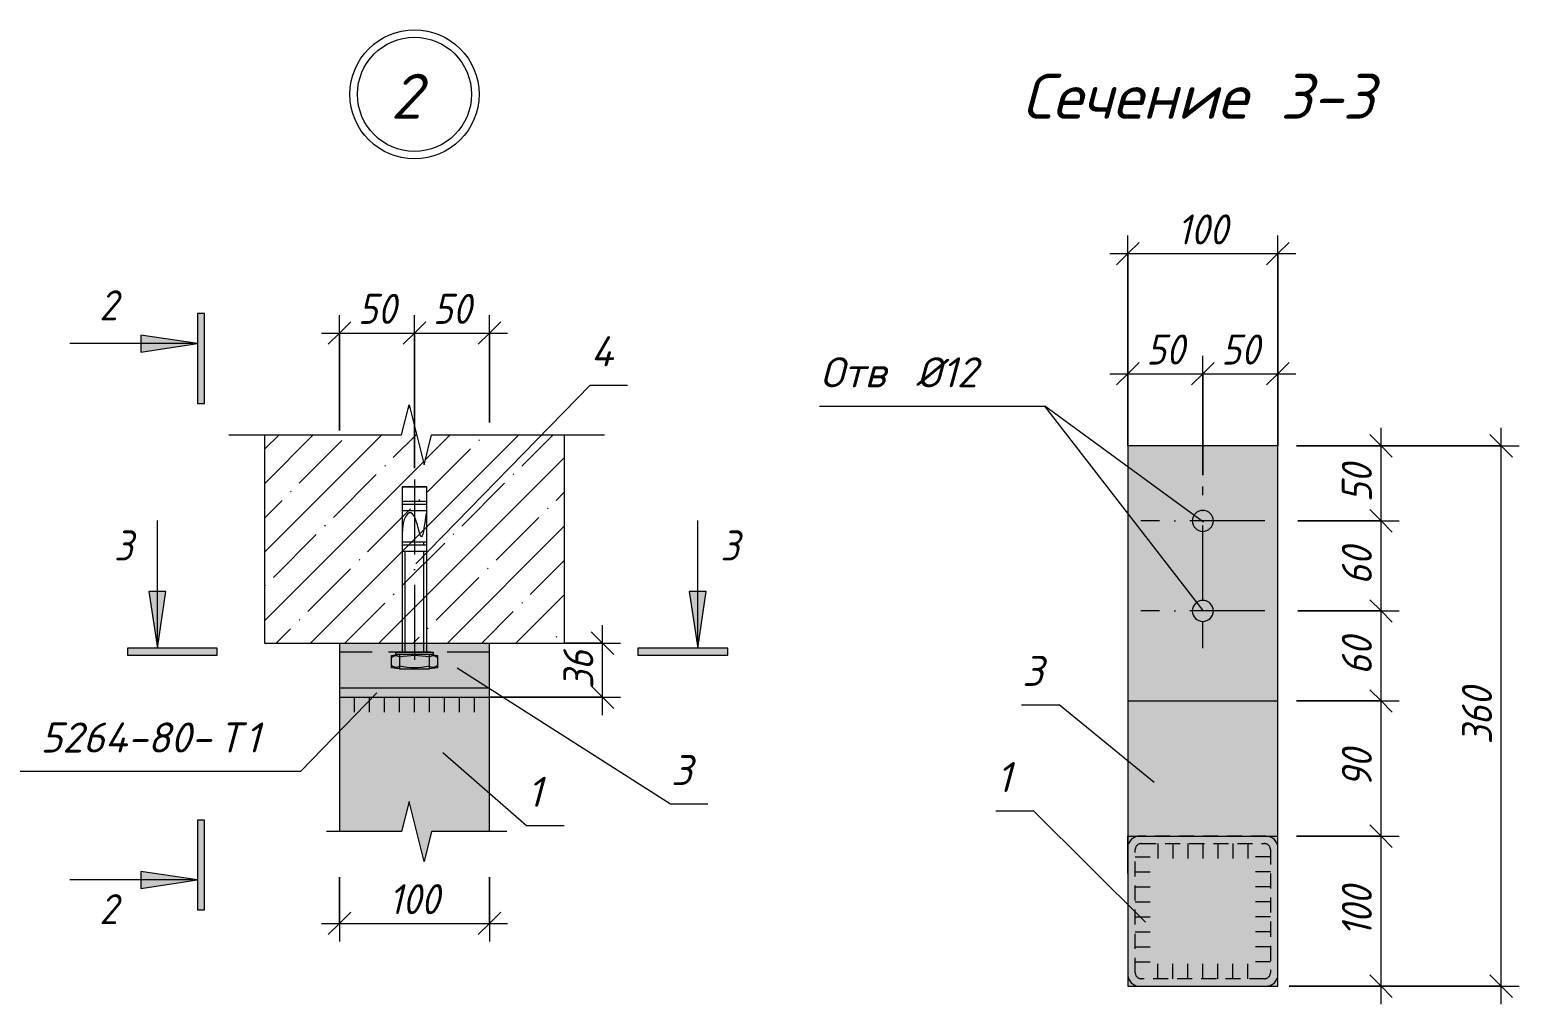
# Model space of a CAD drawing. Header units: millimetres. Extents: x 1214 to 43479, y -809 to 8550.
# Drawn here: x 37324 to 38316, y 2635 to 3285 of the extents above; entities that cross this region are included whole.
import ezdxf

# ---------------------------------------------------------------- set-up
doc = ezdxf.new("R2010")
doc.units = ezdxf.units.MM
for name, pattern in [('200_ШТРИХ_ш1п0_6_', [16, 10, -6]), ('50_200_ШТРИХ_1Т_ш5_п1_п1_', [70, 50, -10, 0, -10]), ('IMPORT-Невидимая', [39.122222, 28.222222, -10.9])]:
    doc.linetypes.add(name, pattern=pattern)
for name, color, linetype, lineweight in [('A-ANNO-DIMS', 7, 'Continuous', 9), ('A-ANNO-DIMS-10', 7, 'Continuous', 9), ('A-ANNO-NOTE', 7, 'Continuous', 9), ('A-DETL', 7, 'Continuous', 9), ('A-DETL-1', 7, '200_ШТРИХ_ш1п0_6_', 5), ('A-DETL-2', 7, 'Continuous', 5), ('A-DETL-3', 7, 'Continuous', 20), ('A-DETL-4', 7, 'IMPORT-Невидимая', 5), ('A-DETL-5', 7, '50_200_ШТРИХ_1Т_ш5_п1_п1_', 5), ('A-DETL-GENF', 7, 'Continuous', 9), ('A-DETL-GENF-2', 7, 'Continuous', 5), ('G-ANNO-TEXT', 7, 'Continuous', 9)]:
    doc.layers.add(name, color=color, linetype=linetype, lineweight=lineweight)
doc.layers.add('A-DETL-GENF-1', color=7, linetype='Continuous', lineweight=9, true_color=0xffffff)
doc.styles.add('ISOCPEUR_B_I', font='', dxfattribs={"height": 30})
doc.styles.add('ISOCPEUR_I_2', font='isocpeui.ttf', dxfattribs={"width": 0.9, "height": 20})
doc.styles.add('ISOCPEUR_I_6', font='isocpeui.ttf', dxfattribs={"height": 20})
doc.styles.get('ISOCPEUR_B_I').set_extended_font_data('ISOCPEUR', italic=True, bold=True)
doc.dimstyles.new('ISO-2_0_0_9К_СРЕДНИЙ_1', dxfattribs={"dimscale": 304.8, "dimtxt": 19.919624, "dimasz": 0.049213, "dimexe": 0.03937, "dimexo": 0, "dimgap": 0, "dimtad": 1, "dimdec": 0, "dimzin": 0, "dimdsep": 46, "dimtxsty": 'ISOCPEUR_I_2', "dimblk1": 'OBLIQUE', "dimblk2": 'OBLIQUE', "dimsah": 1, "dimcen": 0.09, "dimdle": 0.03937, "dimazin": 0, "dimtfac": 1, "dimtdec": 4, "dimtix": 1, "dimtmove": 0, "dimatfit": 3, "dimfxl": 1, "dimtvp": 1, "dimtolj": 1, "dimtzin": 0, "dimarcsym": 2})

# ---------------------------------------------------------------- blocks, each defined once
blk = doc.blocks.new('DET_Линия разрыва - Линия разрыва-17294162-АР1_Фахверк_Труба 100_Узлы')
at = {"layer": 'A-DETL-GENF-2'}
for p, q in [((-5, 20), (-10, 0)), ((5, -20), (-5, 20)), ((-10, 0), (-60, 0)), ((10, 0), (5, -20)), ((60, 0), (10, 0))]:
    blk.add_line(p, q, dxfattribs=at)
blk = doc.blocks.new('DET_Линия разрыва - Линия разрыва-17294163-АР1_Фахверк_Труба 100_Узлы')
at = {"layer": 'A-DETL-GENF-2'}
for p, q in [((-5, 20), (-10, 0)), ((5, -20), (-5, 20)), ((-10, 0), (-125, 0)), ((10, 0), (5, -20)), ((125, 0), (10, 0))]:
    blk.add_line(p, q, dxfattribs=at)
blk = doc.blocks.new('DIMBLOCK188-АР1_Фахверк_Труба 100_Узлы')
at = {"layer": 'A-ANNO-DIMS-10'}
for p, q in [((38055.53, 3014.9), (38055.53, 3067.46)), ((38105.53, 2987.9), (38105.53, 3067.46)), ((38043.53, 3055.46), (38105.53, 3055.46)), ((38055.53, 3055.46), (38055.53, 3014.9)), ((38105.53, 3055.46), (38105.53, 2987.9))]:
    blk.add_line(p, q, dxfattribs=at)
at = {"layer": 'A-ANNO-DIMS-10', "lineweight": 20}
for p, q in [((38055.53, 3055.46), (38048.03, 3047.96)), ((38055.53, 3055.46), (38063.03, 3062.96)), ((38105.53, 3055.46), (38098.03, 3047.96)), ((38105.53, 3055.46), (38113.03, 3062.96))]:
    blk.add_line(p, q, dxfattribs=at)
at = {"layer": 'A-ANNO-DIMS-10', "color": 0, "insert": (38067.89, 3081.59), "char_height": 20, "width": 30.3391, "attachment_point": 1, "line_spacing_factor": 1.149209, "style": 'ISOCPEUR_I_2'}
blk.add_mtext('50', dxfattribs=at)
blk = doc.blocks.new('_Oblique')
at = {"color": 0, "linetype": 'ByBlock', "lineweight": -2}
blk.add_line((-0.5, -0.5), (0.5, 0.5), dxfattribs=at)
blk = doc.blocks.new('DIMBLOCK189-АР1_Фахверк_Труба 100_Узлы')
at = {"layer": 'A-ANNO-DIMS-10'}
for p, q in [((38105.53, 2987.9), (38105.53, 3067.46)), ((38155.53, 3014.9), (38155.53, 3067.46)), ((38105.53, 3055.46), (38167.53, 3055.46)), ((38105.53, 3055.46), (38105.53, 2987.9)), ((38155.53, 3055.46), (38155.53, 3014.9))]:
    blk.add_line(p, q, dxfattribs=at)
at = {"layer": 'A-ANNO-DIMS-10', "lineweight": 20}
for p, q in [((38105.53, 3055.46), (38098.03, 3047.96)), ((38105.53, 3055.46), (38113.03, 3062.96)), ((38155.53, 3055.46), (38148.03, 3047.96)), ((38155.53, 3055.46), (38163.03, 3062.96))]:
    blk.add_line(p, q, dxfattribs=at)
at = {"layer": 'A-ANNO-DIMS-10', "color": 0, "insert": (38117.89, 3081.59), "char_height": 20, "width": 30.3391, "attachment_point": 1, "line_spacing_factor": 1.149209, "style": 'ISOCPEUR_I_2'}
blk.add_mtext('50', dxfattribs=at)
blk = doc.blocks.new('DIMBLOCK190-АР1_Фахверк_Труба 100_Узлы')
at = {"layer": 'A-ANNO-DIMS-10'}
for p, q in [((37530.52, 2720), (37530.52, 2677.29)), ((37530.52, 2689.29), (37530.52, 2720)), ((37630.52, 2720), (37630.52, 2677.29)), ((37630.52, 2689.29), (37630.52, 2720)), ((37518.52, 2689.29), (37642.52, 2689.29))]:
    blk.add_line(p, q, dxfattribs=at)
at = {"layer": 'A-ANNO-DIMS-10', "lineweight": 20}
for p, q in [((37530.52, 2689.29), (37523.02, 2681.79)), ((37530.52, 2689.29), (37538.02, 2696.79)), ((37630.52, 2689.29), (37623.02, 2681.79)), ((37630.52, 2689.29), (37638.02, 2696.79))]:
    blk.add_line(p, q, dxfattribs=at)
at = {"layer": 'A-ANNO-DIMS-10', "color": 0, "insert": (37563.47, 2715.42), "char_height": 20, "width": 40.9118, "attachment_point": 1, "line_spacing_factor": 1.149209, "style": 'ISOCPEUR_I_2'}
blk.add_mtext('100', dxfattribs=at)
blk = doc.blocks.new('DIMBLOCK191-АР1_Фахверк_Труба 100_Узлы')
at = {"layer": 'A-ANNO-DIMS-10'}
for p, q in [((37705.75, 2828), (37705.75, 2888)), ((37680.52, 2876), (37717.75, 2876)), ((37705.75, 2876), (37680.52, 2876)), ((37630.52, 2840), (37717.75, 2840)), ((37705.75, 2840), (37630.52, 2840))]:
    blk.add_line(p, q, dxfattribs=at)
at = {"layer": 'A-ANNO-DIMS-10', "lineweight": 20}
for p, q in [((37705.75, 2876), (37698.25, 2883.5)), ((37705.75, 2876), (37713.25, 2868.5)), ((37705.75, 2840), (37698.25, 2847.5)), ((37705.75, 2840), (37713.25, 2832.5))]:
    blk.add_line(p, q, dxfattribs=at)
at = {"layer": 'A-ANNO-DIMS-10', "color": 0, "insert": (37679.62, 2845.36), "char_height": 20, "width": 30.3391, "attachment_point": 1, "rotation": 90, "line_spacing_factor": 1.149209, "style": 'ISOCPEUR_I_2'}
blk.add_mtext('36', dxfattribs=at)
blk = doc.blocks.new('DIMBLOCK198-АР1_Фахверк_Труба 100_Узлы')
at = {"layer": 'A-ANNO-DIMS-10'}
for p, q in [((38055.53, 3007.44), (38055.53, 3147.46)), ((38155.53, 3007.44), (38155.53, 3147.46)), ((38043.53, 3135.46), (38167.53, 3135.46)), ((38055.53, 3135.46), (38055.53, 3007.44)), ((38155.53, 3135.46), (38155.53, 3007.44))]:
    blk.add_line(p, q, dxfattribs=at)
at = {"layer": 'A-ANNO-DIMS-10', "lineweight": 20}
for p, q in [((38055.53, 3135.46), (38048.03, 3127.96)), ((38055.53, 3135.46), (38063.03, 3142.96)), ((38155.53, 3135.46), (38148.03, 3127.96)), ((38155.53, 3135.46), (38163.03, 3142.96))]:
    blk.add_line(p, q, dxfattribs=at)
at = {"layer": 'A-ANNO-DIMS-10', "color": 0, "insert": (38088.49, 3161.59), "char_height": 20, "width": 40.9118, "attachment_point": 1, "line_spacing_factor": 1.149209, "style": 'ISOCPEUR_I_2'}
blk.add_mtext('100', dxfattribs=at)
blk = doc.blocks.new('DIMBLOCK199-АР1_Фахверк_Труба 100_Узлы')
at = {"layer": 'A-ANNO-DIMS-10', "lineweight": 20}
for p, q in [((38224.23, 2747.44), (38216.73, 2754.94)), ((38224.23, 2747.44), (38231.73, 2739.94)), ((38224.23, 2647.44), (38216.73, 2654.94)), ((38224.23, 2647.44), (38231.73, 2639.94))]:
    blk.add_line(p, q, dxfattribs=at)
at = {"layer": 'A-ANNO-DIMS-10'}
for p, q in [((38167.9, 2747.44), (38236.23, 2747.44)), ((38224.23, 2747.44), (38167.9, 2747.44)), ((38224.23, 2635.44), (38224.23, 2747.44)), ((38163, 2647.44), (38236.23, 2647.44)), ((38224.23, 2647.44), (38163, 2647.44))]:
    blk.add_line(p, q, dxfattribs=at)
at = {"layer": 'A-ANNO-DIMS-10', "color": 0, "insert": (38198.1, 2680.39), "char_height": 20, "width": 40.9118, "attachment_point": 1, "rotation": 90, "line_spacing_factor": 1.149209, "style": 'ISOCPEUR_I_2'}
blk.add_mtext('100', dxfattribs=at)
blk = doc.blocks.new('DIMBLOCK200-АР1_Фахверк_Труба 100_Узлы')
at = {"layer": 'A-ANNO-DIMS-10'}
for p, q in [((38167.9, 2837.44), (38236.23, 2837.44)), ((38224.23, 2837.44), (38167.9, 2837.44)), ((38224.23, 2747.44), (38224.23, 2837.44)), ((38167.9, 2747.44), (38236.23, 2747.44)), ((38224.23, 2747.44), (38167.9, 2747.44))]:
    blk.add_line(p, q, dxfattribs=at)
at = {"layer": 'A-ANNO-DIMS-10', "lineweight": 20}
for p, q in [((38224.23, 2837.44), (38216.73, 2844.94)), ((38224.23, 2837.44), (38231.73, 2829.94)), ((38224.23, 2747.44), (38216.73, 2754.94)), ((38224.23, 2747.44), (38231.73, 2739.94))]:
    blk.add_line(p, q, dxfattribs=at)
at = {"layer": 'A-ANNO-DIMS-10', "color": 0, "insert": (38198.1, 2779.8), "char_height": 20, "width": 30.3391, "attachment_point": 1, "rotation": 90, "line_spacing_factor": 1.149209, "style": 'ISOCPEUR_I_2'}
blk.add_mtext('90', dxfattribs=at)
blk = doc.blocks.new('DIMBLOCK201-АР1_Фахверк_Труба 100_Узлы')
at = {"layer": 'A-ANNO-DIMS-10'}
for p, q in [((38168.81, 2897.44), (38236.23, 2897.44)), ((38224.23, 2897.44), (38168.81, 2897.44)), ((38224.23, 2837.44), (38224.23, 2897.44)), ((38167.9, 2837.44), (38236.23, 2837.44)), ((38224.23, 2837.44), (38167.9, 2837.44))]:
    blk.add_line(p, q, dxfattribs=at)
at = {"layer": 'A-ANNO-DIMS-10', "lineweight": 20}
for p, q in [((38224.23, 2897.44), (38216.73, 2904.94)), ((38224.23, 2897.44), (38231.73, 2889.94)), ((38224.23, 2837.44), (38216.73, 2844.94)), ((38224.23, 2837.44), (38231.73, 2829.94))]:
    blk.add_line(p, q, dxfattribs=at)
at = {"layer": 'A-ANNO-DIMS-10', "color": 0, "insert": (38198.1, 2854.8), "char_height": 20, "width": 30.3391, "attachment_point": 1, "rotation": 90, "line_spacing_factor": 1.149209, "style": 'ISOCPEUR_I_2'}
blk.add_mtext('60', dxfattribs=at)
blk = doc.blocks.new('DIMBLOCK202-АР1_Фахверк_Труба 100_Узлы')
at = {"layer": 'A-ANNO-DIMS-10'}
for p, q in [((38168.81, 2957.44), (38236.23, 2957.44)), ((38224.23, 2957.44), (38168.81, 2957.44)), ((38224.23, 2897.44), (38224.23, 2957.44)), ((38168.81, 2897.44), (38236.23, 2897.44)), ((38224.23, 2897.44), (38168.81, 2897.44))]:
    blk.add_line(p, q, dxfattribs=at)
at = {"layer": 'A-ANNO-DIMS-10', "lineweight": 20}
for p, q in [((38224.23, 2957.44), (38216.73, 2964.94)), ((38224.23, 2957.44), (38231.73, 2949.94)), ((38224.23, 2897.44), (38216.73, 2904.94)), ((38224.23, 2897.44), (38231.73, 2889.94))]:
    blk.add_line(p, q, dxfattribs=at)
at = {"layer": 'A-ANNO-DIMS-10', "color": 0, "insert": (38198.1, 2914.8), "char_height": 20, "width": 30.3391, "attachment_point": 1, "rotation": 90, "line_spacing_factor": 1.149209, "style": 'ISOCPEUR_I_2'}
blk.add_mtext('60', dxfattribs=at)
blk = doc.blocks.new('DIMBLOCK203-АР1_Фахверк_Труба 100_Узлы')
at = {"layer": 'A-ANNO-DIMS-10'}
for p, q in [((38224.23, 2957.44), (38224.23, 3019.44)), ((38167.9, 3007.44), (38236.23, 3007.44)), ((38224.23, 3007.44), (38167.9, 3007.44)), ((38168.81, 2957.44), (38236.23, 2957.44)), ((38224.23, 2957.44), (38168.81, 2957.44))]:
    blk.add_line(p, q, dxfattribs=at)
at = {"layer": 'A-ANNO-DIMS-10', "lineweight": 20}
for p, q in [((38224.23, 3007.44), (38216.73, 3014.94)), ((38224.23, 3007.44), (38231.73, 2999.94)), ((38224.23, 2957.44), (38216.73, 2964.94)), ((38224.23, 2957.44), (38231.73, 2949.94))]:
    blk.add_line(p, q, dxfattribs=at)
at = {"layer": 'A-ANNO-DIMS-10', "color": 0, "insert": (38198.1, 2969.8), "char_height": 20, "width": 30.3391, "attachment_point": 1, "rotation": 90, "line_spacing_factor": 1.149209, "style": 'ISOCPEUR_I_2'}
blk.add_mtext('50', dxfattribs=at)
blk = doc.blocks.new('DIMBLOCK204-АР1_Фахверк_Труба 100_Узлы')
at = {"layer": 'A-ANNO-DIMS-10'}
for p, q in [((38304.23, 2635.44), (38304.23, 3019.44)), ((38167.9, 3007.44), (38316.23, 3007.44)), ((38304.23, 3007.44), (38167.9, 3007.44)), ((38167.9, 2647.44), (38316.23, 2647.44)), ((38304.23, 2647.44), (38167.9, 2647.44))]:
    blk.add_line(p, q, dxfattribs=at)
at = {"layer": 'A-ANNO-DIMS-10', "lineweight": 20}
for p, q in [((38304.23, 3007.44), (38296.73, 3014.94)), ((38304.23, 3007.44), (38311.73, 2999.94)), ((38304.23, 2647.44), (38296.73, 2654.94)), ((38304.23, 2647.44), (38311.73, 2639.94))]:
    blk.add_line(p, q, dxfattribs=at)
at = {"layer": 'A-ANNO-DIMS-10', "color": 0, "insert": (38278.1, 2808.48), "char_height": 20, "width": 45.5087, "attachment_point": 1, "rotation": 90, "line_spacing_factor": 1.149209, "style": 'ISOCPEUR_I_2'}
blk.add_mtext('360', dxfattribs=at)
blk = doc.blocks.new('DIMBLOCK205-АР1_Фахверк_Труба 100_Узлы')
at = {"layer": 'A-ANNO-DIMS-10'}
for p, q in [((37530.52, 3017.66), (37530.52, 3094.56)), ((37580.52, 2992.47), (37580.52, 3094.56)), ((37518.52, 3082.56), (37580.52, 3082.56)), ((37530.52, 3082.56), (37530.52, 3017.66)), ((37580.52, 3082.56), (37580.52, 2992.47))]:
    blk.add_line(p, q, dxfattribs=at)
at = {"layer": 'A-ANNO-DIMS-10', "lineweight": 20}
for p, q in [((37530.52, 3082.56), (37538.02, 3090.06)), ((37580.52, 3082.56), (37588.02, 3090.06)), ((37530.52, 3082.56), (37523.02, 3075.06)), ((37580.52, 3082.56), (37573.02, 3075.06))]:
    blk.add_line(p, q, dxfattribs=at)
at = {"layer": 'A-ANNO-DIMS-10', "color": 0, "insert": (37542.88, 3108.69), "char_height": 20, "width": 30.3391, "attachment_point": 1, "line_spacing_factor": 1.149209, "style": 'ISOCPEUR_I_2'}
blk.add_mtext('50', dxfattribs=at)
blk = doc.blocks.new('DIMBLOCK206-АР1_Фахверк_Труба 100_Узлы')
at = {"layer": 'A-ANNO-DIMS-10'}
for p, q in [((37580.52, 2992.47), (37580.52, 3094.56)), ((37630.52, 3022.97), (37630.52, 3094.56)), ((37580.52, 3082.56), (37642.52, 3082.56)), ((37580.52, 3082.56), (37580.52, 2992.47)), ((37630.52, 3082.56), (37630.52, 3022.97))]:
    blk.add_line(p, q, dxfattribs=at)
at = {"layer": 'A-ANNO-DIMS-10', "lineweight": 20}
for p, q in [((37580.52, 3082.56), (37588.02, 3090.06)), ((37630.52, 3082.56), (37638.02, 3090.06)), ((37580.52, 3082.56), (37573.02, 3075.06)), ((37630.52, 3082.56), (37623.02, 3075.06))]:
    blk.add_line(p, q, dxfattribs=at)
at = {"layer": 'A-ANNO-DIMS-10', "color": 0, "insert": (37592.88, 3108.69), "char_height": 20, "width": 30.3391, "attachment_point": 1, "line_spacing_factor": 1.149209, "style": 'ISOCPEUR_I_2'}
blk.add_mtext('50', dxfattribs=at)
blk = doc.blocks.new('_AT__Текстовая выноска 2_0 - _AT__Текстовая выноска 2_0 без точки-25057225-АР1_Фахверк_Труба 100_Узлы')
at = {"layer": 'A-ANNO-NOTE'}
blk.add_line((0, 0), (25, 0), dxfattribs=at)
blk = doc.blocks.new('_AT__Текстовая выноска 2_0 - _AT__Текстовая выноска 2_0 без точки-25057227-АР1_Фахверк_Труба 100_Узлы')
at = {"layer": 'A-ANNO-NOTE'}
blk.add_line((0, 0), (2.5, 0), dxfattribs=at)
blk = doc.blocks.new('_AT__Текстовая выноска 2_0 - _AT__Текстовая выноска 2_0 без точки-25057226-АР1_Фахверк_Труба 100_Узлы')
at = {"layer": 'A-ANNO-NOTE'}
blk.add_line((0, 0), (15, 0), dxfattribs=at)

msp = doc.modelspace()

# ---------------------------------------------------------------- hatches: boundary and pattern name
at = {"layer": 'A-DETL-GENF'}
for points in [[(37435.90633, 3035.67898), (37440.59404, 3035.67898), (37440.59404, 3095.55575), (37435.90633, 3095.55575), (37435.90633, 3069.89795)], [(37398.18763, 3069.89795), (37435.90633, 3075.55575), (37398.18763, 3081.21356)], [(37409.33469, 2872.60687), (37414.9925, 2910.32557), (37403.67689, 2910.32557), (37408.82516, 2876.00374)], [(37769.19881, 2872.60687), (37774.85661, 2910.32557), (37763.541, 2910.32557)], [(37403.67689, 2867.91916), (37449.21146, 2867.91916), (37449.21146, 2872.60687), (37389.33469, 2872.60687), (37389.33469, 2867.91916)], [(37769.90196, 2867.91916), (37789.19881, 2867.91916), (37789.19881, 2872.60687), (37729.32204, 2872.60687), (37729.32204, 2867.91916), (37769.19881, 2867.91916)], [(37440.59404, 2698.28464), (37440.59404, 2758.16141), (37435.90633, 2758.16141), (37435.90633, 2698.28464)], [(37398.18763, 2712.62683), (37435.90633, 2718.28464), (37398.18763, 2723.94245), (37398.18763, 2718.28464)]]:
    msp.add_hatch(color=256, dxfattribs=at).paths.add_polyline_path(points, flags=0)
at = {"layer": 'A-DETL-GENF-1'}
h = msp.add_hatch(color=256, dxfattribs=at)
h.paths.add_polyline_path([(38055.53262, 2647.43909), (38063.49734, 2647.44374), (38061.06852, 2647.8747), (38059.53262, 2648.51089), (38057.87577, 2649.78224), (38056.51097, 2651.6647), (38055.80521, 2653.36854), (38055.53262, 2655.40382), (38055.53262, 2651.6647)], flags=0)
h.paths.add_polyline_path([(38155.53262, 2647.43909), (38155.52798, 2655.40382), (38155.09701, 2652.97499), (38154.46082, 2651.43909), (38153.18947, 2649.78224), (38151.53262, 2648.51089), (38149.60317, 2647.71169), (38147.5679, 2647.43909), (38151.53262, 2647.43909)], flags=0)
h.paths.add_polyline_path([(38120.58955, 2652.43909), (38146.53262, 2652.43909), (38147.5679, 2652.57539), (38148.53262, 2652.97499), (38149.60317, 2653.92621), (38149.99672, 2654.43909), (38150.40097, 2655.43909), (38150.53262, 2656.43909), (38150.53262, 2738.43909), (38150.39632, 2739.47437), (38149.99672, 2740.43909), (38149.36105, 2741.26752), (38148.53262, 2741.9032), (38147.53262, 2742.30744), (38146.53262, 2742.43909), (38064.53262, 2742.43909), (38063.49734, 2742.3028), (38062.53262, 2741.9032), (38061.70419, 2741.26752), (38061.06852, 2740.43909), (38060.66427, 2739.43909), (38060.53262, 2738.43909), (38060.53262, 2656.43909), (38060.66892, 2655.40382), (38061.06852, 2654.43909), (38061.70419, 2653.61067), (38062.53262, 2652.97499), (38063.53262, 2652.57075), (38064.53262, 2652.43909)], flags=0)
h.paths.add_polyline_path([(38155.53262, 2739.43909), (38155.53262, 3007.43909), (38055.53262, 3007.43909), (38055.53726, 2739.47437), (38055.80521, 2741.50965), (38056.60442, 2743.43909), (38057.87577, 2745.09595), (38059.53262, 2746.3673), (38061.70419, 2747.19838), (38063.53262, 2747.43909), (38147.5679, 2747.43445), (38149.60317, 2747.1665), (38151.53262, 2746.3673), (38153.18947, 2745.09595), (38154.46082, 2743.43909), (38155.26003, 2741.50965), (38155.52798, 2739.47437)], flags=0)
h.paths.add_polyline_path([(38105.53262, 2890.43909), (38103.72089, 2890.67761), (38102.03262, 2891.37692), (38100.58287, 2892.48935), (38099.47044, 2893.93909), (38098.77114, 2895.62736), (38098.53262, 2897.43909), (38098.77114, 2899.25083), (38099.47044, 2900.93909), (38100.58287, 2902.38884), (38102.03262, 2903.50127), (38103.72089, 2904.20057), (38105.53262, 2904.43909), (38107.34435, 2904.20057), (38109.03262, 2903.50127), (38110.48237, 2902.38884), (38111.5948, 2900.93909), (38112.2941, 2899.25083), (38112.53262, 2897.43909), (38112.2941, 2895.62736), (38111.5948, 2893.93909), (38110.48237, 2892.48935), (38109.03262, 2891.37692), (38107.34435, 2890.67761)], flags=0)
h.paths.add_polyline_path([(38105.53262, 2950.43909), (38103.72089, 2950.67761), (38102.03262, 2951.37692), (38100.58287, 2952.48935), (38099.47044, 2953.93909), (38098.77114, 2955.62736), (38098.53262, 2957.43909), (38098.77114, 2959.25083), (38099.47044, 2960.93909), (38100.58287, 2962.38884), (38102.03262, 2963.50127), (38103.72089, 2964.20057), (38105.53262, 2964.43909), (38107.34435, 2964.20057), (38109.03262, 2963.50127), (38110.48237, 2962.38884), (38111.5948, 2960.93909), (38112.2941, 2959.25083), (38112.53262, 2957.43909), (38112.2941, 2955.62736), (38111.5948, 2953.93909), (38110.48237, 2952.48935), (38109.03262, 2951.37692), (38107.34435, 2950.67761)], flags=0)
for points in [[(38105.53262, 2950.43909), (38107.34435, 2950.67761), (38109.03262, 2951.37692), (38110.48237, 2952.48935), (38111.5948, 2953.93909), (38112.2941, 2955.62736), (38112.53262, 2957.43909), (38112.2941, 2959.25083), (38111.5948, 2960.93909), (38110.48237, 2962.38884), (38109.03262, 2963.50127), (38107.34435, 2964.20057), (38105.53262, 2964.43909), (38103.72089, 2964.20057), (38102.03262, 2963.50127), (38100.58287, 2962.38884), (38099.47044, 2960.93909), (38098.77114, 2959.25083), (38098.53262, 2957.43909), (38098.77114, 2955.62736), (38099.47044, 2953.93909), (38100.58287, 2952.48935), (38102.03262, 2951.37692), (38103.72089, 2950.67761)], [(38105.53262, 2890.43909), (38107.34435, 2890.67761), (38109.03262, 2891.37692), (38110.48237, 2892.48935), (38111.5948, 2893.93909), (38112.2941, 2895.62736), (38112.53262, 2897.43909), (38112.2941, 2899.25083), (38111.5948, 2900.93909), (38110.48237, 2902.38884), (38109.03262, 2903.50127), (38107.34435, 2904.20057), (38105.53262, 2904.43909), (38103.72089, 2904.20057), (38102.03262, 2903.50127), (38100.58287, 2902.38884), (38099.47044, 2900.93909), (38098.77114, 2899.25083), (38098.53262, 2897.43909), (38098.77114, 2895.62736), (38099.47044, 2893.93909), (38100.58287, 2892.48935), (38102.03262, 2891.37692), (38103.72089, 2890.67761)], [(37630.51698, 2840.00374), (37630.51698, 2876.00374), (37530.51698, 2876.00374), (37530.51698, 2840.00374)], [(37586.94848, 2730.50302), (37591.94848, 2750.50302), (37630.51698, 2750.50302), (37630.51698, 2840.00374), (37530.51698, 2840.00374), (37530.51698, 2750.50302), (37571.94848, 2750.50302), (37576.94848, 2770.50302), (37581.94848, 2750.50302)]]:
    msp.add_hatch(color=256, dxfattribs=at).paths.add_polyline_path(points, flags=0)
h = msp.add_hatch(color=256, dxfattribs=at)
h.paths.add_polyline_path([(38063.53262, 2647.43909), (38147.5679, 2647.44374), (38149.60317, 2647.71169), (38151.53262, 2648.51089), (38153.18947, 2649.78224), (38154.55427, 2651.6647), (38155.2919, 2653.61067), (38155.53262, 2655.43909), (38155.52798, 2739.47437), (38155.26003, 2741.50965), (38154.46082, 2743.43909), (38153.18947, 2745.09595), (38151.53262, 2746.3673), (38149.60317, 2747.1665), (38147.53262, 2747.43909), (38063.53262, 2747.43909), (38061.06852, 2747.00349), (38059.53262, 2746.3673), (38057.87577, 2745.09595), (38056.60442, 2743.43909), (38055.80521, 2741.50965), (38055.53262, 2739.43909), (38055.53262, 2655.43909), (38055.80521, 2653.36854), (38056.60442, 2651.43909), (38057.87577, 2649.78224), (38059.53262, 2648.51089), (38061.70419, 2647.67981)], flags=0)
h.paths.add_polyline_path([(38146.53262, 2652.43909), (38064.53262, 2652.43909), (38063.49734, 2652.57539), (38062.53262, 2652.97499), (38061.70419, 2653.61067), (38061.06852, 2654.43909), (38060.66427, 2655.43909), (38060.53262, 2656.43909), (38060.53262, 2738.43909), (38060.66892, 2739.47437), (38061.06852, 2740.43909), (38061.70419, 2741.26752), (38062.53262, 2741.9032), (38063.53262, 2742.30744), (38064.53262, 2742.43909), (38146.53262, 2742.43909), (38147.5679, 2742.3028), (38148.53262, 2741.9032), (38149.60317, 2740.95198), (38149.99672, 2740.43909), (38150.39632, 2739.47437), (38150.53262, 2738.43909), (38150.53262, 2656.43909), (38150.39632, 2655.40382), (38149.99672, 2654.43909), (38149.36105, 2653.61067), (38148.53262, 2652.97499), (38147.5679, 2652.57539)], flags=0)
at = {"layer": 'A-DETL-GENF-2'}
h = msp.add_hatch(dxfattribs=at)
h.set_pattern_fill('FP_17', color=256, style=0, pattern_type=2)
h.set_pattern_definition([(45, (32399.856, 0), (-22.80985, 22.80985), []), (45, (32422.666, 0), (-22.80985, 22.80985), [40.323, -8.065, 0.671, -7.394])])
h.paths.add_polyline_path([(37576.94848, 2876.00374), (37680.51675, 2876.00374), (37680.51675, 3014.75445), (37591.94848, 3014.75445), (37586.94848, 2994.75445), (37576.94848, 3034.75445), (37571.94848, 3014.75445), (37480.51675, 3014.75445), (37480.51675, 2876.00374), (37530.51698, 2876.00374)], flags=0)

# ---------------------------------------------------------------- linework, layer by layer
at = {"layer": 'A-ANNO-NOTE'}
for p, q in [((37581.41862, 2928.84922), (37697.40773, 3047.8838)), ((38105.87713, 2956.54624), (38000.27774, 3033.87882)), ((38105.64842, 2897.79475), (38000.27774, 3033.87882)), ((37608.94064, 2859.60392), (37750.92555, 2768.89971)), ((37555.37404, 2842.8992), (37504.79008, 2790.59994)), ((38073.23186, 2783.23997), (38009.79951, 2834.92181)), ((37599.43734, 2803.20809), (37655.16348, 2754.45164)), ((38067.41613, 2690.03313), (37992.684, 2764.27843))]:
    msp.add_line(p, q, dxfattribs=at)
at = {"layer": 'A-DETL'}
for p, q in [((37435.90633, 3095.55575), (37435.90633, 3075.55575)), ((37440.59404, 3095.55575), (37435.90633, 3095.55575)), ((37440.59404, 3035.67898), (37440.59404, 3095.55575)), ((37398.18763, 3081.21356), (37398.18763, 3069.89795)), ((37435.90633, 3075.55575), (37398.18763, 3081.21356)), ((37398.18763, 3069.89795), (37435.90633, 3075.55575)), ((37435.90633, 3075.55575), (37435.90633, 3035.67898)), ((37435.90633, 3035.67898), (37440.59404, 3035.67898)), ((37403.67689, 2910.32557), (37409.33469, 2872.60687)), ((37414.9925, 2910.32557), (37403.67689, 2910.32557)), ((37409.33469, 2872.60687), (37414.9925, 2910.32557)), ((37774.85661, 2910.32557), (37763.541, 2910.32557)), ((37763.541, 2910.32557), (37769.19881, 2872.60687)), ((37769.19881, 2872.60687), (37774.85661, 2910.32557)), ((37389.33469, 2872.60687), (37389.33469, 2867.91916)), ((37409.33469, 2872.60687), (37389.33469, 2872.60687)), ((37389.33469, 2867.91916), (37449.21146, 2867.91916)), ((37449.21146, 2872.60687), (37409.33469, 2872.60687)), ((37449.21146, 2867.91916), (37449.21146, 2872.60687)), ((37530.51698, 2876.00374), (37530.51698, 2840.00374)), ((37630.51698, 2840.00374), (37630.51698, 2876.00374)), ((37769.19881, 2872.60687), (37729.32204, 2872.60687)), ((37729.32204, 2872.60687), (37729.32204, 2867.91916)), ((37729.32204, 2867.91916), (37789.19881, 2867.91916)), ((37789.19881, 2872.60687), (37769.19881, 2872.60687)), ((37789.19881, 2867.91916), (37789.19881, 2872.60687)), ((37630.51698, 2846.00374), (37530.51698, 2846.00374)), ((37530.51698, 2840.00374), (37530.51698, 2750.50302)), ((37530.51698, 2840.00374), (37630.51698, 2840.00374)), ((37630.51698, 2750.50302), (37630.51698, 2840.00374)), ((37440.59404, 2758.16141), (37435.90633, 2758.16141)), ((37435.90633, 2758.16141), (37435.90633, 2718.28464)), ((37440.59404, 2698.28464), (37440.59404, 2758.16141)), ((38075.53262, 2742.43909), (38075.53262, 2732.43909)), ((38085.53262, 2742.43909), (38085.53262, 2732.43909)), ((38095.53262, 2742.43909), (38095.53262, 2732.43909)), ((38105.53262, 2742.43909), (38105.53262, 2732.43909)), ((38115.53262, 2742.43909), (38115.53262, 2732.43909)), ((38125.53262, 2742.43909), (38125.53262, 2732.43909)), ((38135.53262, 2742.43909), (38135.53262, 2732.43909)), ((38060.53262, 2733.61306), (38070.53262, 2733.61306)), ((38150.53262, 2733.61306), (38140.53262, 2733.61306)), ((37435.90633, 2718.28464), (37398.18763, 2723.94245)), ((37398.18763, 2723.94245), (37398.18763, 2712.62683)), ((37398.18763, 2712.62683), (37435.90633, 2718.28464)), ((37435.90633, 2718.28464), (37435.90633, 2698.28464)), ((38060.53262, 2723.61306), (38070.53262, 2723.61306)), ((38150.53262, 2723.61306), (38140.53262, 2723.61306)), ((38060.53262, 2713.61306), (38070.53262, 2713.61306)), ((38150.53262, 2713.61306), (38140.53262, 2713.61306)), ((37435.90633, 2698.28464), (37440.59404, 2698.28464)), ((38060.53262, 2703.61306), (38070.53262, 2703.61306)), ((38150.53262, 2703.61306), (38140.53262, 2703.61306)), ((38060.53262, 2693.61306), (38070.53262, 2693.61306)), ((38060.53262, 2693.61306), (38070.53262, 2693.61306)), ((38150.53262, 2693.61306), (38140.53262, 2693.61306)), ((38150.53262, 2693.61306), (38140.53262, 2693.61306)), ((38060.53262, 2683.61306), (38070.53262, 2683.61306)), ((38150.53262, 2683.61306), (38140.53262, 2683.61306)), ((38150.53262, 2683.61306), (38140.53262, 2683.61306)), ((38060.53262, 2673.61306), (38070.53262, 2673.61306)), ((38150.53262, 2673.61306), (38140.53262, 2673.61306)), ((38060.53262, 2663.61306), (38070.53262, 2663.61306)), ((38075.53262, 2652.43909), (38075.53262, 2662.43909)), ((38085.53262, 2652.43909), (38085.53262, 2662.43909)), ((38095.53262, 2652.43909), (38095.53262, 2662.43909)), ((38105.53262, 2652.43909), (38105.53262, 2662.43909)), ((38115.53262, 2652.43909), (38115.53262, 2662.43909)), ((38125.53262, 2652.43909), (38125.53262, 2662.43909)), ((38135.53262, 2652.43909), (38135.53262, 2662.43909)), ((38150.53262, 2663.61306), (38140.53262, 2663.61306))]:
    msp.add_line(p, q, dxfattribs=at)
for radius in [43, 38]:
    msp.add_circle((37580.51675, 3241.58964), radius, dxfattribs=at)
for centre, start, end in [((38105.53262, 2957.43909), 90, 270), ((38105.53262, 2957.43909), 270, 90), ((38105.53262, 2897.43909), 90, 270), ((38105.53262, 2897.43909), 270, 90)]:
    msp.add_arc(centre, 7, start, end, dxfattribs=at)
at = {"layer": 'A-DETL-1'}
for p, q in [((38055.53262, 2739.43909), (38055.53262, 2655.43909)), ((38060.53262, 2656.43909), (38060.53262, 2738.43909)), ((38147.53262, 2747.43909), (38063.53262, 2747.43909)), ((38064.53262, 2742.43909), (38146.53262, 2742.43909)), ((38150.53262, 2738.43909), (38150.53262, 2656.43909)), ((38155.53262, 2655.43909), (38155.53262, 2739.43909)), ((38146.53262, 2652.43909), (38064.53262, 2652.43909)), ((38063.53262, 2647.43909), (38147.53262, 2647.43909))]:
    msp.add_line(p, q, dxfattribs=at)
for centre, radius, start, end in [((38063.53262, 2739.43909), 8, 90, 180), ((38064.53262, 2738.43909), 4, 90, 180), ((38146.53262, 2738.43909), 4, 0, 90), ((38147.53262, 2739.43909), 8, 0, 90), ((38063.53262, 2655.43909), 8, 180, 270), ((38064.53262, 2656.43909), 4, 180, 270), ((38146.53262, 2656.43909), 4, 270, 0), ((38147.53262, 2655.43909), 8, 270, 0)]:
    msp.add_arc(centre, radius, start, end, dxfattribs=at)
at = {"layer": 'A-DETL-2'}
for p, q in [((37435.90633, 3075.55575), (37350.90633, 3075.55575)), ((37572.25065, 2980.00374), (37588.78285, 2980.00374)), ((37588.78285, 2980.00374), (37572.25065, 2980.00374)), ((37572.25065, 2980.00374), (37572.25065, 2870.00374)), ((37588.78285, 2870.00374), (37588.78285, 2980.00374)), ((37588.78285, 2968.35698), (37572.25065, 2968.35698)), ((37587.81092, 2970.4235), (37573.22258, 2970.4235)), ((37409.33469, 2872.60687), (37409.33469, 2957.60687)), ((37588.78285, 2964.22393), (37572.25065, 2964.22393)), ((37769.19881, 2872.60687), (37769.19881, 2957.60687)), ((37588.78285, 2943.261), (37572.25065, 2943.261)), ((37588.78285, 2941.19447), (37572.25065, 2941.19447)), ((37588.78285, 2937.06142), (37572.25065, 2937.06142)), ((37574.35909, 2870.00374), (37574.35909, 2937.06142)), ((37586.6276, 2941.19447), (37586.6276, 2943.261)), ((37586.67441, 2870.00374), (37586.67441, 2937.06142)), ((37586.71633, 2941.19447), (37586.71633, 2943.261)), ((37565.10882, 2867.79907), (37570.59743, 2868.56793)), ((37565.10882, 2859.60579), (37565.10882, 2867.79907)), ((37567.84206, 2870.00374), (37567.84206, 2868.56793)), ((37567.84206, 2870.00374), (37593.19144, 2870.00374)), ((37567.84206, 2868.56793), (37593.19144, 2868.56793)), ((37570.59743, 2868.56793), (37570.59743, 2858.81947)), ((37570.59743, 2868.56793), (37590.43607, 2868.56793)), ((37586.06033, 2870.00374), (37584.0176, 2870.00374)), ((37590.43607, 2858.81947), (37590.43607, 2868.56793)), ((37590.43607, 2868.56793), (37595.92468, 2867.79907)), ((37593.19144, 2868.56793), (37593.19144, 2870.00374)), ((37595.92468, 2867.79907), (37595.92468, 2859.60579)), ((37570.59743, 2858.83693), (37565.10882, 2859.60579)), ((37570.59743, 2858.81947), (37590.43607, 2858.81947)), ((37595.92468, 2859.60579), (37590.43607, 2858.83693)), ((37435.90633, 2718.28464), (37350.90633, 2718.28464))]:
    msp.add_line(p, q, dxfattribs=at)
for centre, radius, start, end in [((37573.43125, 2969.06354), 1.37588, 98.72344894, 149.10051461), ((37587.60225, 2969.06354), 1.37588, 30.89948546, 81.27655106), ((37568.23768, 2863.26099), 4.22871, 56.08031184, 137.72360384), ((37580.51675, 2824.84491), 42.8477, 76.61449587, 103.38550413), ((37592.79582, 2863.26099), 4.22871, 42.27639615, 123.91968815), ((37568.23768, 2864.1264), 4.22871, 222.27639616, 303.91968816), ((37580.51675, 2902.54249), 42.8477, 256.61449587, 283.38550413), ((37592.79582, 2864.1264), 4.22871, 236.08031185, 317.72360385)]:
    msp.add_arc(centre, radius, start, end, dxfattribs=at)
msp.add_open_spline([(37588.78285, 2964.22393), (37587.60301, 2959.50729), (37585.14106, 2934.0488), (37581.37999, 2971.52092), (37572.25065, 2959.53314), (37572.25065, 2948.53514)], degree=3, knots=[3.947127755, 3.947127755, 3.947127755, 3.947127755, 10.095996178, 20.129436715, 28.583815858, 28.583815858, 28.583815858, 28.583815858], dxfattribs=at)
at = {"layer": 'A-DETL-3'}
for p, q in [((37480.51675, 3014.75445), (37480.51675, 2876.00374)), ((37680.51675, 2876.00374), (37680.51675, 3014.75445)), ((38155.53262, 3007.43909), (38055.53262, 3007.43909)), ((38055.53262, 3007.43909), (38055.53262, 2647.43909)), ((38155.53262, 2647.43909), (38155.53262, 3007.43909)), ((37480.51675, 2876.00374), (37680.51675, 2876.00374)), ((38055.53262, 2837.43909), (38155.53262, 2837.43909)), ((38055.53262, 2747.43909), (38155.53262, 2747.43909)), ((38055.53262, 2647.43909), (38155.53262, 2647.43909))]:
    msp.add_line(p, q, dxfattribs=at)
at = {"layer": 'A-DETL-4'}
for p, q in [((37630.51698, 2870.00374), (37530.51698, 2870.00374)), ((37540.51698, 2830.00374), (37540.51698, 2840.00374)), ((37550.51698, 2830.00374), (37550.51698, 2840.00374)), ((37560.51698, 2830.00374), (37560.51698, 2840.00374)), ((37570.51698, 2830.00374), (37570.51698, 2840.00374)), ((37580.51698, 2830.00374), (37580.51698, 2840.00374)), ((37590.51698, 2830.00374), (37590.51698, 2840.00374)), ((37600.51698, 2830.00374), (37600.51698, 2840.00374)), ((37610.51698, 2830.00374), (37610.51698, 2840.00374)), ((37610.51698, 2830.00374), (37610.51698, 2840.00374)), ((37620.51698, 2830.00374), (37620.51698, 2840.00374)), ((38055.53262, 2722.43909), (38055.53262, 2747.43909))]:
    msp.add_line(p, q, dxfattribs=at)
at = {"layer": 'A-DETL-5'}
for p, q in [((37580.51675, 2985.00374), (37580.51675, 2855.00374)), ((38105.53262, 2904.43909), (38105.53262, 2980.43909)), ((38146.83978, 2957.43909), (38064.22546, 2957.43909)), ((38146.83978, 2897.43909), (38064.22546, 2897.43909)), ((38105.53262, 2872.60687), (38105.53262, 2890.43909))]:
    msp.add_line(p, q, dxfattribs=at)

# ---------------------------------------------------------------- block references
at = {"layer": 'A-ANNO-NOTE', "xscale": 10, "yscale": 10, "zscale": 10}
for name, p in [('_AT__Текстовая выноска 2_0 - _AT__Текстовая выноска 2_0 без точки-25057227-АР1_Фахверк_Труба 100_Узлы', (37697.40773, 3047.8838)), ('_AT__Текстовая выноска 2_0 - _AT__Текстовая выноска 2_0 без точки-25057226-АР1_Фахверк_Труба 100_Узлы', (37850.27774, 3033.87882)), ('_AT__Текстовая выноска 2_0 - _AT__Текстовая выноска 2_0 без точки-25057227-АР1_Фахверк_Труба 100_Узлы', (37984.79951, 2834.92181)), ('_AT__Текстовая выноска 2_0 - _AT__Текстовая выноска 2_0 без точки-25057225-АР1_Фахверк_Труба 100_Узлы', (37254.79008, 2790.59994)), ('_AT__Текстовая выноска 2_0 - _AT__Текстовая выноска 2_0 без точки-25057227-АР1_Фахверк_Труба 100_Узлы', (37750.92555, 2768.89971)), ('_AT__Текстовая выноска 2_0 - _AT__Текстовая выноска 2_0 без точки-25057227-АР1_Фахверк_Труба 100_Узлы', (37967.684, 2764.27843)), ('_AT__Текстовая выноска 2_0 - _AT__Текстовая выноска 2_0 без точки-25057227-АР1_Фахверк_Труба 100_Узлы', (37655.16348, 2754.45164))]:
    msp.add_blockref(name, p, dxfattribs=at)
at = {"layer": 'A-DETL-GENF-2', "rotation": 180}
msp.add_blockref('DET_Линия разрыва - Линия разрыва-17294163-АР1_Фахверк_Труба 100_Узлы', (37581.94848, 3014.75445), dxfattribs=at)
at = {"layer": 'A-DETL-GENF-2'}
msp.add_blockref('DET_Линия разрыва - Линия разрыва-17294162-АР1_Фахверк_Труба 100_Узлы', (37581.94848, 2750.50302), dxfattribs=at)

# ---------------------------------------------------------------- texts
at = {"layer": 'A-ANNO-NOTE', "char_height": 20, "attachment_point": 1, "style": 'ISOCPEUR_I_6'}
for s, insert, width in [('\\fISOCPEUR|b0|i1|c204|p34|;4', (37697.81791, 3080.4106), 20.843875), ('Отв', (37850.68791, 3066.40562), 61.7299375), (' Ø12', (37901.62021, 3066.40562), 71.3501875), ('\\fISOCPEUR|b0|i1|c204|p34|;3', (37985.20969, 2867.44862), 17.637125), (' 5264-80-', (37318.70026, 2823.12675), 159.5358125), ('\\fISOCPEUR|b0|i1|c204|p34|;Т', (37450.33046, 2823.12675), 20.843875), ('\\fISOCPEUR|b0|i1|c204|p34|;1', (37467.52838, 2823.12675), 12.827), ('\\fISOCPEUR|b0|i1|c204|p34|;3', (37751.33573, 2801.42652), 17.637125), ('\\fISOCPEUR|b0|i1|c204|p34|;1', (37968.09418, 2796.80523), 12.827), ('\\fISOCPEUR|b0|i1|c204|p34|;1', (37655.57366, 2786.97844), 12.827)]:
    msp.add_mtext(s, dxfattribs=dict(at, insert=insert, width=width))
at = {"layer": 'G-ANNO-TEXT', "attachment_point": 1}
for s, insert, char_height, width, style in [('\\fISOCPEUR|b1|i1|c204|p34|;2', (37564.66875, 3255.29822), 30, 26.4556875, 'ISOCPEUR_B_I'), ('Сечение', (37985.21665, 3255.29822), 30, 185.1898125, 'ISOCPEUR_B_I'), (' 3-3', (38138.01352, 3255.29822), 30, 102.616, 'ISOCPEUR_B_I'), ('\\fISOCPEUR|b0|i1|c204|p34|;\\W.9;2', (37370.6234, 3111.04213), 20, 15.8734125, 'ISOCPEUR_I_2'), ('\\fISOCPEUR|b0|i1|c204|p34|;\\W.9;3', (37380.35637, 2951.04213), 20, 15.8734125, 'ISOCPEUR_I_2'), ('\\fISOCPEUR|b0|i1|c204|p34|;\\W.9;3', (37784.21544, 2951.04213), 20, 15.8734125, 'ISOCPEUR_I_2'), ('\\fISOCPEUR|b0|i1|c204|p34|;\\W.9;2', (37370.58696, 2708.77102), 20, 15.8734125, 'ISOCPEUR_I_2')]:
    msp.add_mtext(s, dxfattribs=dict(at, insert=insert, char_height=char_height, width=width, style=style))

# ---------------------------------------------------------------- dimensions: what is measured, and where the dimension line sits
at = {"layer": 'A-ANNO-DIMS'}
for base, p1, p2, override, picture, middle in [((38155.53262, 3135.46471), (38055.53262, 3007.43909), (38155.53262, 3007.43909), {"dimpost": '<>', "dimfxl": 100}, 'DIMBLOCK198-АР1_Фахверк_Труба 100_Узлы', (38105.53262, 3145.46471)), ((37580.51675, 3082.55625), (37530.51698, 3017.66241), (37580.51675, 2992.4662), {"dimpost": '<>', "dimfxl": 55.989516}, 'DIMBLOCK205-АР1_Фахверк_Труба 100_Узлы', (37555.51687, 3092.55625)), ((37630.51698, 3082.55625), (37580.51675, 2992.4662), (37630.51698, 3022.97009), {"dimpost": '<>', "dimfxl": 58.570557}, 'DIMBLOCK206-АР1_Фахверк_Труба 100_Узлы', (37605.51687, 3092.55625)), ((38105.53262, 3055.46471), (38055.53262, 3014.90156), (38105.53262, 2987.90156), {"dimpost": '<>', "dimfxl": 56.824291}, 'DIMBLOCK188-АР1_Фахверк_Труба 100_Узлы', (38080.53262, 3065.46471)), ((38155.53262, 3055.46471), (38105.53262, 2987.90156), (38155.53262, 3014.90156), {"dimpost": '<>', "dimfxl": 56.824291}, 'DIMBLOCK189-АР1_Фахверк_Труба 100_Узлы', (38130.53262, 3065.46471)), ((37630.51698, 2689.28728), (37530.51698, 2720.00374), (37630.51698, 2720.00374), {"dimpost": '<>', "dimfxl": 100}, 'DIMBLOCK190-АР1_Фахверк_Труба 100_Узлы', (37580.51698, 2699.28728))]:
    dim = msp.add_linear_dim(base=base, p1=p1, p2=p2, dimstyle='ISO-2_0_0_9К_СРЕДНИЙ_1', override=override, dxfattribs=at)
    dim.commit()
    dim.dimension.update_dxf_attribs({"geometry": picture, "text_midpoint": middle})
for base, p1, p2, override, picture, middle in [((38224.23211, 3007.43909), (38168.80539, 2957.43909), (38167.90391, 3007.43909), {"dimpost": '<>', "dimfxl": 50.008126}, 'DIMBLOCK203-АР1_Фахверк_Труба 100_Узлы', (38214.23211, 2982.43909)), ((38304.23211, 3007.43909), (38167.90391, 2647.43909), (38167.90391, 3007.43909), {"dimpost": '<>', "dimfxl": 360}, 'DIMBLOCK204-АР1_Фахверк_Труба 100_Узлы', (38294.23211, 2827.43909)), ((38224.23211, 2957.43909), (38168.80539, 2897.43909), (38168.80539, 2957.43909), {"dimpost": '<>', "dimfxl": 60}, 'DIMBLOCK202-АР1_Фахверк_Труба 100_Узлы', (38214.23211, 2927.43909)), ((38224.23211, 2897.43909), (38167.90391, 2837.43909), (38168.80539, 2897.43909), {"dimpost": '<>', "dimfxl": 60.006772}, 'DIMBLOCK201-АР1_Фахверк_Труба 100_Узлы', (38214.23211, 2867.43909)), ((37705.74674, 2876.00374), (37630.51698, 2840.00374), (37680.51675, 2876.00374), {"dimpost": '<>', "dimfxl": 61.611501}, 'DIMBLOCK191-АР1_Фахверк_Труба 100_Узлы', (37695.74674, 2858.00374)), ((38224.23211, 2837.43909), (38167.90391, 2747.43909), (38167.90391, 2837.43909), {"dimpost": '<>', "dimfxl": 90}, 'DIMBLOCK200-АР1_Фахверк_Труба 100_Узлы', (38214.23211, 2792.43909)), ((38224.23211, 2747.43909), (38162.99508, 2647.43909), (38167.90391, 2747.43909), {"dimpost": '<>', "dimfxl": 100.120411}, 'DIMBLOCK199-АР1_Фахверк_Труба 100_Узлы', (38214.23211, 2697.43909))]:
    dim = msp.add_linear_dim(base=base, p1=p1, p2=p2, angle=90, dimstyle='ISO-2_0_0_9К_СРЕДНИЙ_1', override=override, dxfattribs=at)
    dim.commit()
    dim.dimension.update_dxf_attribs({"geometry": picture, "text_midpoint": middle})

doc.saveas('drawing.dxf')
